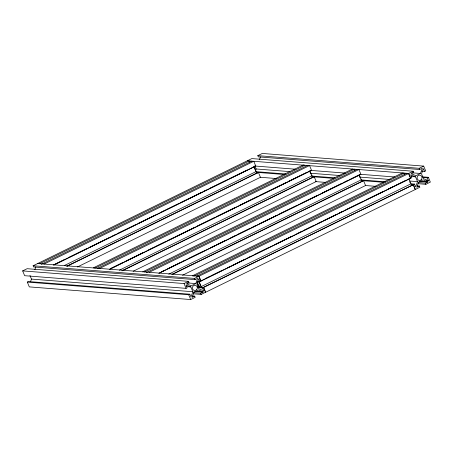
<?xml version="1.0" encoding="UTF-8"?>
<svg xmlns="http://www.w3.org/2000/svg" width="453" height="453" viewBox="0 0 453 453"><rect width="100%" height="100%" fill="white"/><g stroke="black" fill="none" stroke-linecap="round" stroke-linejoin="round"><path stroke-width="0.68" d="M34.841 269.614L35.776 266.993M192.587 295.985L194.699 296.149L195.198 297.349L190.707 299.552L29.309 286.891L27.31 282.094L28.431 281.545L189.835 294.201L190.979 296.953L192.865 291.743L190.866 286.947L186.007 285.005L187.168 287.802L186.047 288.351L24.649 275.696L22.65 270.894L27.14 268.697L188.539 281.353L189.037 282.553L186.421 283.838L191.285 285.786L195.775 283.584L197.644 278.335L195.028 279.62L33.624 266.959L33.126 265.764L251.817 158.584L413.215 171.245L413.714 172.44L411.098 173.726L415.962 175.673L420.452 173.476L422.321 168.227L419.699 169.507L258.301 156.851L257.802 155.651L262.293 153.448L423.691 166.109L425.69 170.906L424.569 171.455L421.749 171.234M259.518 159.501L260.452 156.88M30.521 281.692L31.467 279.088L29.966 275.486M255.668 170.277L256.143 168.975L254.892 165.974M247.327 160.787L408.725 173.442L410.724 178.244L411.845 177.689L410.678 174.892L415.543 176.834L417.541 181.636L415.656 186.846L414.512 184.088L410.984 183.816L201.228 286.585L199.229 281.783L408.94 179.009L410.939 183.805L412.202 185.396M39.553 263.714L249.263 160.934L249.762 162.134M41.319 264.292L251.84 161.138M44.066 264.065L253.776 161.291L255.775 166.087L53.692 265.13M53.839 264.779L64.009 259.796M69.094 257.304L74.179 254.812M75.447 254.19L86.251 248.895M89.428 247.338L94.513 244.846M95.781 244.224L110.402 237.061M111.67 236.438L114.847 234.881M118.023 233.323L135.181 224.915M138.363 223.357L155.521 214.949M160.6 212.457L165.685 209.966M166.959 209.343L177.763 204.048M180.94 202.491L186.024 200M187.293 199.377L201.908 192.214M203.182 191.591L206.358 190.034M209.535 188.476L226.693 180.068M229.869 178.51L247.027 170.101M252.111 167.61L255.288 166.053M53.992 264.841L253.538 167.049M64.252 265.594L256.171 171.534L257.434 173.125M66.67 266.194L257.955 172.451M67.157 266.234L258.437 172.485L260.435 177.287L77.412 266.981M97.095 268.555L307.615 165.407L309.552 165.555L99.841 268.335L97.905 268.182M110.255 268.737L122.961 262.508M126.138 260.951L143.295 252.536M148.38 250.045L153.465 247.553M154.739 246.93L165.538 241.636M168.714 240.079L173.799 237.587M175.073 236.964L189.688 229.801M190.956 229.178L194.139 227.621M197.315 226.064L214.473 217.655M217.65 216.098L234.807 207.689M239.892 205.198L244.977 202.706M246.245 202.083L257.049 196.789M260.226 195.232L265.311 192.74M266.579 192.117L281.2 184.954M282.468 184.331L285.645 182.774M288.821 181.217L305.985 172.808M309.161 171.251L310.43 170.628M110.407 268.799L309.948 171.002L311.947 175.804L312.785 176.863M109.467 269.393L311.551 170.356L309.801 166.155M119.394 270.169L311.947 175.804M121.812 270.769L313.731 176.715L314.212 176.755L315.962 180.951M122.299 270.809L314.212 176.755M133.193 271.251L316.211 181.551M142.752 271.806L352.462 169.031M144.688 271.959L354.399 169.184L354.897 170.385M146.461 272.536L356.981 169.382M149.201 272.315L358.912 169.535L360.911 174.337L158.827 273.374M161.523 271.777L164.699 270.22M167.876 268.663L180.583 262.434M181.857 261.811L185.034 260.254M188.21 258.697L202.825 251.534M204.099 250.911L205.368 250.288M210.452 247.797L215.537 245.305M216.806 244.682L225.702 240.322M230.787 237.831L235.871 235.339M237.146 234.716L249.852 228.488M253.029 226.93L256.205 225.373M259.388 223.816L272.094 217.587M273.369 216.964L276.545 215.407M279.722 213.85L294.337 206.687M295.605 206.064L296.879 205.441M301.964 202.95L317.213 195.475M322.298 192.984L327.383 190.492M328.651 189.869L341.364 183.641M344.54 182.083L347.717 180.526M350.894 178.969L360.429 174.297M159.767 272.78L359.308 174.983L361.307 179.784L362.57 181.376M168.754 274.15L361.307 179.784M171.812 274.439L363.091 180.696M172.927 274.167L363.572 180.736L365.571 185.532L182.553 275.226M404.031 173.205L194.32 275.985L192.389 275.832L402.094 173.052L404.031 173.205L404.529 174.405M196.727 276.251L406.613 173.408L408.549 173.561L410.543 178.357L199.892 281.568L197.774 281.404M22.65 270.894L184.048 283.555L188.539 281.353M33.126 265.764L194.524 278.419L408.549 173.561M408.725 173.442L413.215 171.245M257.802 155.651L419.201 168.306L423.691 166.109M205.436 278.606L210.52 276.115M211.789 275.492L222.593 270.198M227.678 267.706L230.854 266.149M232.123 265.526L244.835 259.297M248.012 257.74L251.189 256.183M254.365 254.626L268.98 247.463M270.254 246.84L271.523 246.217M274.705 244.66L291.862 236.251M296.942 233.759L302.026 231.268M303.3 230.645L314.105 225.351M317.281 223.793L322.366 221.302M323.635 220.679L336.347 214.45M339.524 212.893L342.7 211.336M345.877 209.779L360.492 202.616M361.766 201.993L363.034 201.37M366.211 199.813L383.368 191.404M388.453 188.912L393.538 186.421M394.806 185.798L405.611 180.504M408.787 178.946L410.543 178.357M197.684 286.715L198.952 286.092M197.531 287.066L198.805 286.443M27.31 282.094L188.708 294.75L189.835 294.201M198.323 287.638L202.553 287.966L203.674 287.417L205.673 292.213L201.183 294.416L193.431 293.81M411.273 184.473L413.385 184.643L414.512 184.088M423 177.525L427.23 177.853L428.351 177.304L430.35 182.106L425.86 184.303L418.108 183.697M203.499 287.536L413.21 184.756L415.203 189.558L205.498 292.332L203.499 287.536L203.012 287.496L413.21 184.756M194.699 296.149L192.117 297.417L193.946 292.185L198.437 289.982L203.306 291.936L200.685 293.216L193.635 292.666M413.385 184.643L415.384 189.439L419.874 187.236L419.376 186.041L416.794 187.304L418.623 182.072L423.113 179.875L427.977 181.823L425.361 183.103L418.312 182.553M411.992 172.814L420.452 173.476M422.711 176.863L428.351 177.304M411.313 176.506L415.543 176.834M311.064 170.317L311.551 170.356M254.96 166.024L295.135 169.179M310.639 170.39L345.175 173.103M359.976 174.263L394.512 176.97M426.279 180.487L428.396 180.656L427.23 177.853M419.523 181.16L427.977 181.823M419.891 181.381L427.643 181.987M256.143 168.975L289.971 171.63M310.413 173.233L340.01 175.554M359.75 177.1L390.056 179.479M409.789 181.024L417.541 181.636M255.928 171.653L285.532 173.975M311.607 176.019L334.869 177.842M360.945 179.886L385.611 181.823M256.217 172.31L284.41 174.524M312.598 176.738L333.742 178.391M361.936 180.605L383.787 182.321M417.258 185.872L419.376 186.041M260.328 177.276L276.54 178.55M315.299 181.591L325.169 182.361M365.345 185.515L375.916 186.342M37.616 263.561L199.014 276.222L201.013 281.019M196.902 276.183L198.839 276.336L200.832 281.137L200.351 281.098M187.316 282.921L195.775 283.584M198.04 286.976L203.674 287.417M199.303 287.208L201.24 287.355M186.642 286.613L190.866 286.947M194.847 291.268L203.306 291.936M195.215 291.489L202.967 292.1M31.467 279.088L192.865 291.743M428.396 180.656L423.532 178.709L421.533 173.907L423.402 168.658L424.569 171.455M201.228 286.585L202.072 287.644M419.201 168.306L419.699 169.507M425.361 183.103L425.86 184.303M254.173 166.738L256.171 171.534M199.892 281.568L198.725 278.771L196.857 284.02L198.856 288.816L203.72 290.764L202.553 287.966M196.896 282.174L198.646 286.375L198.657 287.751M194.524 278.419L195.028 279.62M200.685 293.216L201.183 294.416M184.048 283.555L186.047 288.351M188.708 294.75L190.707 299.552M359.354 176.149A2.639 0.849 63.9 0 1 359.693 176.732M359.988 177.355A2.639 0.849 63.9 0 1 360.209 177.978M309.994 172.168A2.639 0.849 63.9 0 1 310.333 172.752M310.622 173.38A2.639 0.849 63.9 0 1 310.849 173.997M254.218 167.899A2.639 0.849 63.9 0 1 254.558 168.488M254.846 169.111A2.639 0.849 63.9 0 1 255.073 169.728M409.846 181.998A2.639 0.849 63.9 0 1 409.988 182.57M303.102 165.051L93.392 267.825L95.328 267.978L305.039 165.203L303.102 165.051M196.851 289.41A2.639 2.458 -85.5 0 0 195.118 285.26A2.639 2.458 -85.5 0 0 192.616 288.986A2.639 2.458 -85.5 0 0 196.851 289.41M197.604 282.819A2.639 0.849 63.9 0 0 199.937 286.483A2.639 0.849 63.9 0 0 199.28 282.949A2.639 0.849 63.9 0 0 197.604 282.819M421.528 179.303A2.639 2.458 -85.5 0 0 419.795 175.147A2.639 2.458 -85.5 0 0 417.292 178.873A2.639 2.458 -85.5 0 0 421.528 179.303"/></g></svg>
